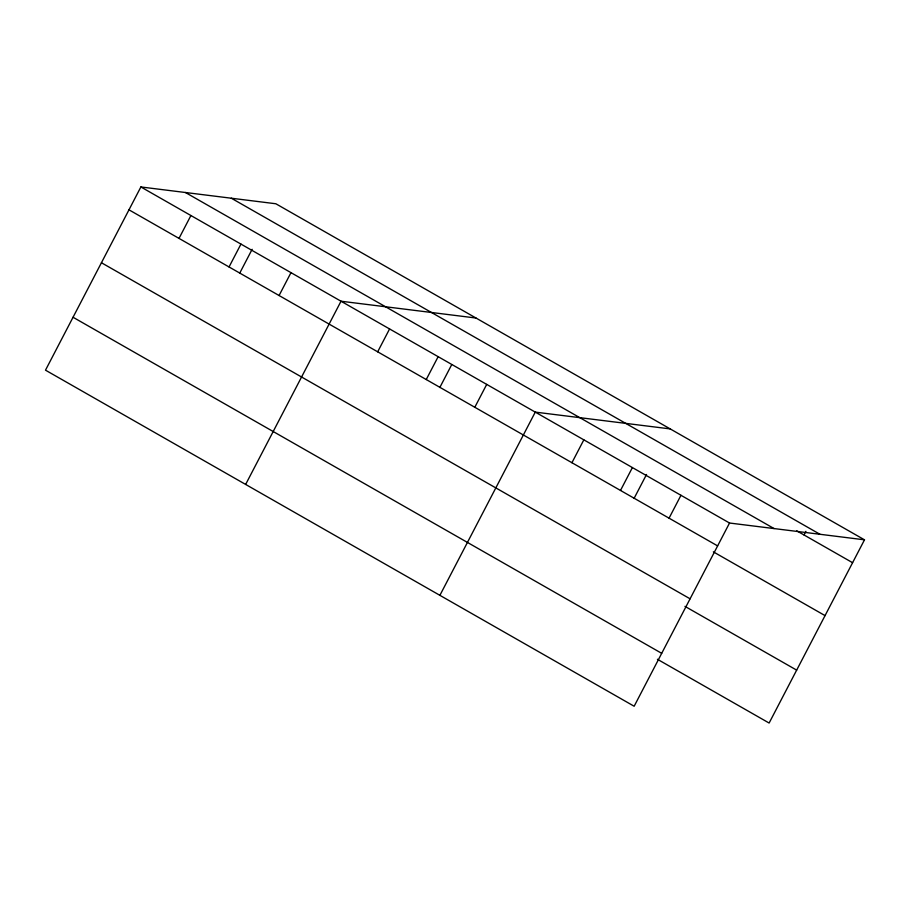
<?xml version="1.0" encoding="UTF-8"?>
<svg xmlns="http://www.w3.org/2000/svg" width="910" height="910" viewBox="0 0 910 910"><rect width="100%" height="100%" fill="white"/><g stroke="black" fill="none" stroke-linecap="round" stroke-linejoin="round"><path stroke-width="1.36" d="M864.5 539.823L275.844 203.76L140.879 186.96L45.5 370.177L634.156 706.24L729.536 523.023L864.5 539.823L769.121 723.04L657.418 659.272M179.008 238.397L190.918 215.522M229.047 266.96L240.957 244.085M239.671 273.25L252.138 249.306M279.074 295.522L290.984 272.647M245.643 484.438L341.022 301.221L475.987 318.022M377.673 351.817L389.582 328.942M426.244 379.538L438.154 356.663M439.814 387.512L451.622 364.83M474.804 407.271L486.713 384.395M439.894 595.345L535.273 412.116L670.249 428.917M571.935 462.712L583.845 439.837M620.495 490.445L632.404 467.569M634.065 498.407L646.532 474.474M669.066 518.165L680.964 495.29M804.03 534.966L805.907 531.36M231.311 198.209L819.956 534.272M796.739 530.814L852.59 562.698M185.424 192.499L774.069 528.562M140.879 186.96L729.536 523.023M128.97 209.823L717.626 545.898M713.349 551.847L825.052 615.615M101.431 262.74L690.076 598.803M684.968 606.367L796.671 670.135M73.05 317.26L661.695 653.323"/></g></svg>
